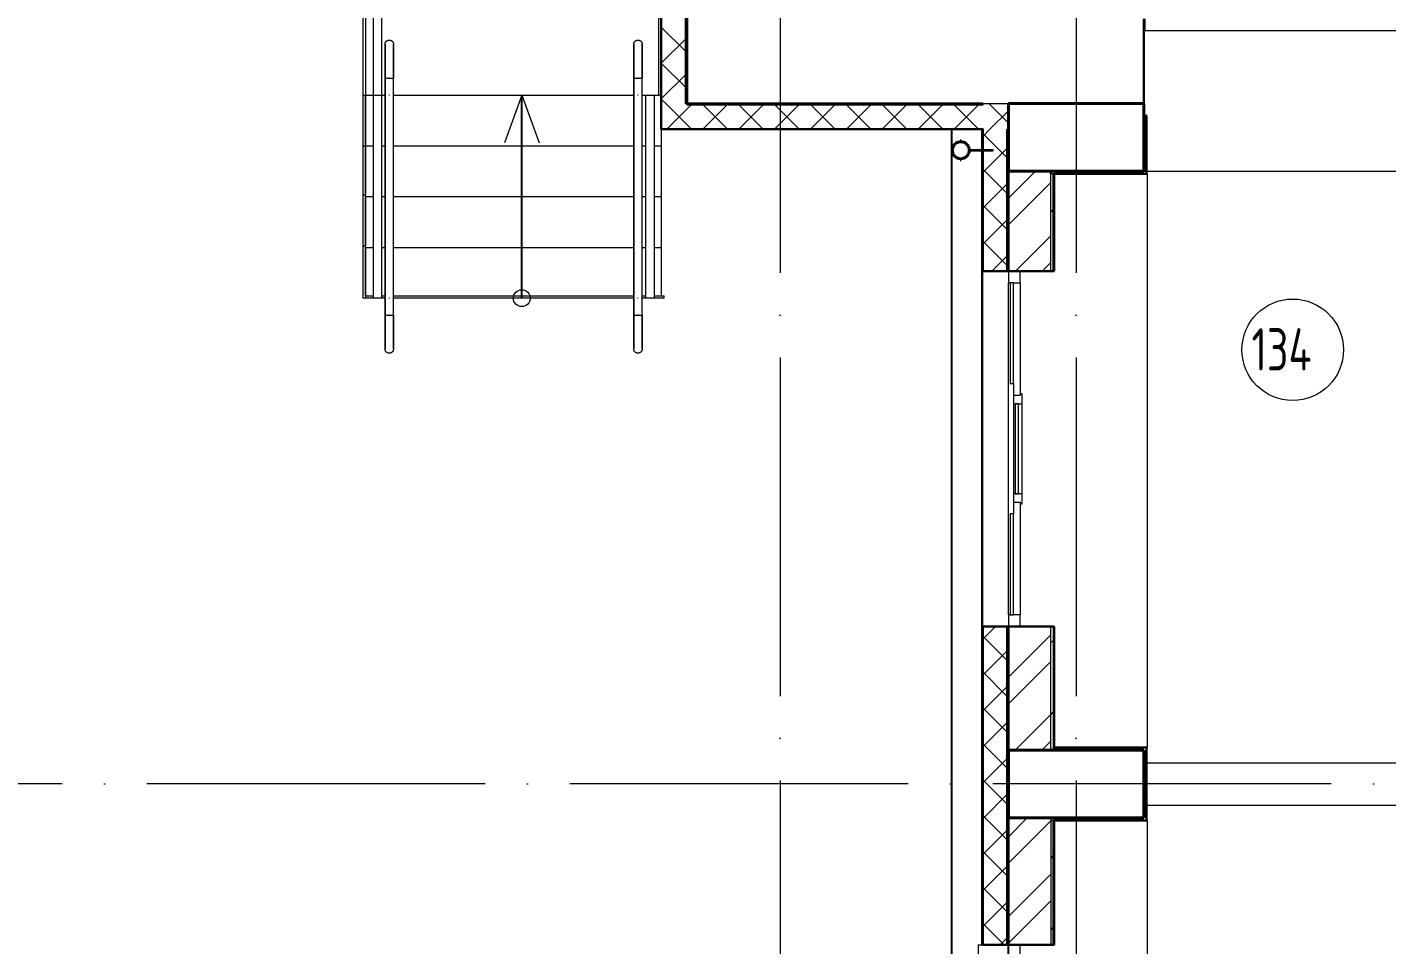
# Model space of a CAD drawing. Header units: millimetres. Extents: x -325553 to 627452, y -28539 to 738858.
# Drawn here: x -39959 to -31922, y 638947 to 644368 of the extents above; entities that cross this region are included whole.
import ezdxf

# ---------------------------------------------------------------- set-up
doc = ezdxf.new("R2010")
doc.units = ezdxf.units.MM
doc.linetypes.add('ADSK_Линия сетки', pattern=[25, 20, -2.5, 0, -2.5])
doc.linetypes.add('ADSK_Сверху', pattern=[450, 300, -150])
for name, color, linetype, lineweight in [('_ Окна', 7, 'Continuous', 9), ('Аннотация', 7, 'Continuous', 18), ('Лестницы', 252, 'Continuous', 9), ('Линии', 7, 'Continuous', 9), ('Марки помещений', 252, 'Continuous', 20), ('Несущие колонны', 252, 'Continuous', 18), ('Обобщенные модели', 252, 'Continuous', 18), ('Ограждение', 252, 'Continuous', 9), ('Окна', 252, 'Continuous', 9), ('Оси', 252, 'Continuous', 9), ('Стены внутренние', 7, 'Continuous', 18), ('Стены наружные', 7, 'Continuous', 18), ('Стены штриховка', 7, 'Continuous', 9)]:
    doc.layers.add(name, color=color, linetype=linetype, lineweight=lineweight)
doc.layers.add('Стены', color=194, linetype='Continuous')
doc.layers.add('Узлы', color=7, linetype='Continuous')
doc.styles.add('GOST Common_3', font='', dxfattribs={"height": 3.5})
doc.styles.get('GOST Common_3').set_extended_font_data('GOST 2.304 type A')

# ---------------------------------------------------------------- blocks, each defined once
blk = doc.blocks.new('1 этаж')
at = {"layer": 'Обобщенные модели', "lineweight": 9, "true_color": 0x636466}
h = blk.add_hatch(dxfattribs=at)
h.set_pattern_fill('FP_8', color=251, style=0, pattern_type=2)
h.set_pattern_definition([(45, (-32119.82, 96), (-106.066, 106.066), [])])
h.paths.add_polyline_path([(-33647.3, 10881.5), (-33624.9, 10882.4), (-33605.5, 10892.5), (-33592.3, 10910.6), (-33587.8, 10930.3), (-33593.5, 10952.9), (-33608.5, 10970.3), (-33628.3, 10979), (-33651.3, 10977.9), (-33670.3, 10967.7), (-33683.3, 10949.9), (-33687.8, 10930.3), (-33682.1, 10907.6), (-33667.1, 10890.3), (-33649.2, 10881.8)])
at = {"layer": '_ Окна', "color": 251, "lineweight": 18, "true_color": 0x636466}
for p, q in [((-33355.8, 10216.3), (-33355.8, 10146.3)), ((-33285.8, 10146.3), (-33285.8, 10216.3)), ((-33355.8, 10146.3), (-33345.8, 10146.3)), ((-33325.8, 10146.3), (-33285.8, 10146.3)), ((-33275.8, 9491.3), (-33285.8, 9491.3)), ((-33285.8, 9491.3), (-33285.8, 9481.3)), ((-33275.8, 9431.3), (-33275.8, 9491.3)), ((-33285.8, 9481.3), (-33325.8, 9481.3)), ((-33325.8, 9481.3), (-33325.8, 9431.3)), ((-33325.8, 9431.3), (-33275.8, 9431.3)), ((-33275.8, 8901.3), (-33325.8, 8901.3)), ((-33325.8, 8901.3), (-33325.8, 8851.3)), ((-33325.8, 8851.3), (-33285.8, 8851.3)), ((-33285.8, 8851.3), (-33285.8, 8841.3)), ((-33285.8, 8841.3), (-33275.8, 8841.3)), ((-33275.8, 8841.3), (-33275.8, 8901.3)), ((-33345.8, 8186.3), (-33355.8, 8186.3)), ((-33355.8, 8186.3), (-33355.8, 8116.3)), ((-33285.8, 8186.3), (-33325.8, 8186.3)), ((-33285.8, 8116.3), (-33285.8, 8186.3)), ((-33355.8, 6236.3), (-33355.8, 6166.3)), ((-33285.8, 6166.3), (-33285.8, 6236.3))]:
    blk.add_line(p, q, dxfattribs=at)
at = {"layer": '_ Окна', "color": 251, "true_color": 0x636466}
for p, q in [((-33325.8, 10146.3), (-33345.8, 10146.3)), ((-33345.8, 10146.3), (-33345.8, 9551.3)), ((-33325.8, 9551.3), (-33325.8, 10146.3)), ((-33345.8, 9551.3), (-33325.8, 9551.3)), ((-33295.8, 9431.3), (-33315.8, 9431.3)), ((-33315.8, 9431.3), (-33315.8, 8901.3)), ((-33295.8, 8901.3), (-33295.8, 9431.3)), ((-33315.8, 8901.3), (-33295.8, 8901.3)), ((-33325.8, 8781.3), (-33345.8, 8781.3)), ((-33345.8, 8781.3), (-33345.8, 8186.3)), ((-33325.8, 8186.3), (-33325.8, 8781.3)), ((-33345.8, 8186.3), (-33325.8, 8186.3))]:
    blk.add_line(p, q, dxfattribs=at)
at = {"layer": 'Аннотация', "color": 251, "lineweight": 20, "true_color": 0x636466}
for q in [(-36335.4, 10974.4), (-36130.2, 10974.4)]:
    blk.add_line((-36232.8, 11256.3), q, dxfattribs=at)
blk.add_circle((-36232.8, 10056.3), 50, dxfattribs=at)
at = {"layer": 'Лестницы', "color": 251, "true_color": 0x636466}
for p, q in [((-37155.8, 14739.3), (-37155.8, 11256.3)), ((-37155.8, 11256.3), (-37110.8, 11256.3)), ((-37155.8, 10956.3), (-37155.8, 11256.3)), ((-37155.8, 11256.3), (-37110.8, 11256.3)), ((-37060.3, 11256.3), (-37040.8, 11256.3)), ((-37060.3, 11256.3), (-37040.8, 11256.3)), ((-36990.8, 11256.3), (-35570.8, 11256.3)), ((-36990.8, 11256.3), (-35570.8, 11256.3)), ((-35520.8, 11256.3), (-35500.8, 11256.3)), ((-35520.8, 11256.3), (-35500.8, 11256.3)), ((-35450.8, 11256.3), (-35422.8, 11256.3)), ((-35450.8, 11256.3), (-35422.8, 11256.3)), ((-35405.8, 10956.3), (-35405.8, 11054.3)), ((-37155.8, 10656.3), (-37155.8, 10956.3)), ((-37155.8, 10956.3), (-37110.8, 10956.3)), ((-37155.8, 10956.3), (-37110.8, 10956.3)), ((-37060.8, 10956.3), (-37040.8, 10956.3)), ((-37060.8, 10956.3), (-37040.8, 10956.3)), ((-36990.8, 10956.3), (-35570.8, 10956.3)), ((-36990.8, 10956.3), (-35570.8, 10956.3)), ((-35520.8, 10956.3), (-35500.8, 10956.3)), ((-35520.8, 10956.3), (-35500.8, 10956.3)), ((-35450.8, 10956.3), (-35405.8, 10956.3)), ((-35450.8, 10956.3), (-35405.8, 10956.3)), ((-35405.8, 10656.3), (-35405.8, 10956.3)), ((-37155.8, 10356.3), (-37155.8, 10656.3)), ((-37155.8, 10656.3), (-37110.8, 10656.3)), ((-37155.8, 10656.3), (-37110.8, 10656.3)), ((-37060.8, 10656.3), (-37040.8, 10656.3)), ((-37060.8, 10656.3), (-37040.8, 10656.3)), ((-36990.8, 10656.3), (-35570.8, 10656.3)), ((-36990.8, 10656.3), (-35570.8, 10656.3)), ((-35520.8, 10656.3), (-35500.8, 10656.3)), ((-35520.8, 10656.3), (-35500.8, 10656.3)), ((-35450.8, 10656.3), (-35405.8, 10656.3)), ((-35450.8, 10656.3), (-35405.8, 10656.3)), ((-35405.8, 10356.3), (-35405.8, 10656.3)), ((-37155.8, 10069.3), (-37155.8, 10356.3)), ((-37155.8, 10356.3), (-37110.8, 10356.3)), ((-37155.8, 10356.3), (-37110.8, 10356.3)), ((-37060.8, 10356.3), (-37040.8, 10356.3)), ((-37060.8, 10356.3), (-37040.8, 10356.3)), ((-36990.8, 10356.3), (-35570.8, 10356.3)), ((-36990.8, 10356.3), (-35570.8, 10356.3)), ((-35520.8, 10356.3), (-35500.8, 10356.3)), ((-35520.8, 10356.3), (-35500.8, 10356.3)), ((-35450.8, 10356.3), (-35405.8, 10356.3)), ((-35450.8, 10356.3), (-35405.8, 10356.3)), ((-35405.8, 10069.3), (-35405.8, 10356.3))]:
    blk.add_line(p, q, dxfattribs=at)
at = {"layer": 'Линии', "color": 251, "linetype": 'ADSK_Сверху', "ltscale": 100, "true_color": 0x636466}
for p, q in [((-32555.8, 10806.3), (-30805.8, 10806.3)), ((-32555.8, 7311.3), (-30805.8, 7311.3)), ((-32555.8, 7061.3), (-30805.8, 7061.3))]:
    blk.add_line(p, q, dxfattribs=at)
at = {"layer": 'Марки помещений', "color": 251, "true_color": 0x636466}
blk.add_circle((-31675.7, 9751.3), 300, dxfattribs=at)
at = {"layer": 'Несущие колонны', "color": 251, "lineweight": 40, "true_color": 0x636466}
for p, q in [((-33355.8, 11206.3), (-32555.8, 11206.3)), ((-33355.8, 10806.3), (-33355.8, 11206.3)), ((-32555.8, 11206.3), (-33355.8, 11206.3)), ((-33355.8, 11206.3), (-33355.8, 10806.3)), ((-32555.8, 11206.3), (-32555.8, 10806.3)), ((-32555.8, 10806.3), (-32555.8, 11206.3)), ((-32555.8, 10806.3), (-33355.8, 10806.3)), ((-33105.8, 10806.3), (-32555.8, 10806.3)), ((-33355.8, 7386.3), (-32555.8, 7386.3)), ((-33355.8, 6986.3), (-33355.8, 7386.3)), ((-33355.8, 7386.3), (-33355.8, 6986.3)), ((-32555.8, 7386.3), (-33105.8, 7386.3)), ((-32555.8, 7386.3), (-32555.8, 6986.3)), ((-32555.8, 6986.3), (-32555.8, 7386.3)), ((-32555.8, 6986.3), (-33355.8, 6986.3)), ((-33105.8, 6986.3), (-32555.8, 6986.3))]:
    blk.add_line(p, q, dxfattribs=at)
at = {"layer": 'Несущие колонны', "color": 251, "true_color": 0x636466}
for p, q in [((-33355.8, 10806.3), (-33105.8, 10806.3)), ((-33105.8, 7386.3), (-33355.8, 7386.3)), ((-33355.8, 6986.3), (-33105.8, 6986.3))]:
    blk.add_line(p, q, dxfattribs=at)
at = {"layer": 'Обобщенные модели', "color": 251, "true_color": 0x636466}
for p, q in [((-33636.8, 10992.3), (-33638.8, 10992.3)), ((-33638.8, 10992.3), (-33638.8, 10982.3)), ((-33636.8, 10992.3), (-33638.8, 10992.3)), ((-33638.8, 10992.3), (-33638.8, 10982.3)), ((-33636.8, 10992.3), (-33638.8, 10992.3)), ((-33638.8, 10992.3), (-33638.8, 10982.3)), ((-33636.8, 10992.3), (-33638.8, 10992.3)), ((-33638.8, 10992.3), (-33638.8, 10982.3)), ((-33638.8, 10980.3), (-33638.8, 10982.3)), ((-33636.8, 10980.3), (-33638.8, 10980.3)), ((-33636.8, 10982.3), (-33636.8, 10992.3)), ((-33636.8, 10982.3), (-33636.8, 10992.3)), ((-33636.8, 10982.3), (-33636.8, 10992.3)), ((-33636.8, 10982.3), (-33636.8, 10992.3)), ((-33636.8, 10982.3), (-33636.8, 10980.3)), ((-33445.8, 10933.6), (-33585.8, 10933.6)), ((-33585.8, 10933.6), (-33585.8, 10931.1)), ((-33585.8, 10929.4), (-33585.8, 10927)), ((-33445.8, 10927), (-33445.8, 10933.6)), ((-33638.8, 10878.3), (-33638.8, 10880.3)), ((-33638.8, 10880.3), (-33636.8, 10880.3)), ((-33638.8, 10878.3), (-33638.8, 10868.3)), ((-33638.8, 10878.3), (-33638.8, 10868.3)), ((-33638.8, 10878.3), (-33638.8, 10868.3)), ((-33638.8, 10878.3), (-33638.8, 10868.3)), ((-33638.8, 10868.3), (-33636.8, 10868.3)), ((-33638.8, 10868.3), (-33636.8, 10868.3)), ((-33638.8, 10868.3), (-33636.8, 10868.3)), ((-33638.8, 10868.3), (-33636.8, 10868.3)), ((-33636.8, 10880.3), (-33636.8, 10878.3)), ((-33636.8, 10868.3), (-33636.8, 10878.3)), ((-33636.8, 10868.3), (-33636.8, 10878.3)), ((-33636.8, 10868.3), (-33636.8, 10878.3)), ((-33636.8, 10868.3), (-33636.8, 10878.3)), ((-33585.8, 10927), (-33445.8, 10927))]:
    blk.add_line(p, q, dxfattribs=at)
for radius, start, end in [(52, 0, 180), (52, 180, 0), (50, 0, 180), (50, 180, 0)]:
    blk.add_arc((-33637.8, 10930.3), radius, start, end, dxfattribs=at)
at = {"layer": 'Обобщенные модели', "color": 251, "lineweight": 40, "true_color": 0x636466}
for start, end in [(156.69406, 180), (180, 203.30594), (131.07679, 152.82848), (103.63116, 126.20078), (78.99639, 101.00361), (53.79922, 76.36884), (27.17152, 49.417), (0, 23.30594), (336.69406, 0), (207.17152, 228.92321), (233.79922, 256.36884), (258.99639, 281.00361), (284.39354, 306.20078), (310.583, 332.82848)]:
    blk.add_arc((-33637.8, 10930.3), 50, start, end, dxfattribs=at)
at = {"layer": 'Ограждение', "color": 251, "true_color": 0x636466}
for p, q in [((-37110.3, 14754.3), (-37110.3, 11256.3)), ((-37060.3, 11256.3), (-37060.3, 14754.3)), ((-37040.8, 11356.3), (-37040.8, 11262.2)), ((-37040.8, 11356.3), (-36990.8, 11356.3)), ((-37040.8, 11256.3), (-37040.8, 11356.3)), ((-37013.5, 11356.3), (-37018.1, 11356.3)), ((-37018.1, 11356.3), (-37015.8, 11356.3)), ((-37015.8, 11356.3), (-37013.5, 11356.3)), ((-36990.8, 11262.2), (-36990.8, 11356.3)), ((-36990.8, 11256.3), (-36990.8, 11356.3)), ((-35570.8, 11356.3), (-35570.8, 11262.2)), ((-35570.8, 11356.3), (-35520.8, 11356.3)), ((-35570.8, 11256.3), (-35570.8, 11356.3)), ((-35543.5, 11356.3), (-35548.1, 11356.3)), ((-35548.1, 11356.3), (-35545.8, 11356.3)), ((-35545.8, 11356.3), (-35543.5, 11356.3)), ((-35520.8, 11262.2), (-35520.8, 11356.3)), ((-35520.8, 11256.3), (-35520.8, 11356.3)), ((-37110.8, 11256.3), (-37060.8, 11256.3)), ((-37110.8, 11256.3), (-37110.8, 10056.3)), ((-37087.6, 11256.3), (-37083, 11256.3)), ((-37061.2, 11256.3), (-37060.3, 11256.3)), ((-37060.8, 11256.3), (-37060.8, 10056.3)), ((-37040.8, 11262.2), (-37040.8, 10062.2)), ((-37040.8, 10056.3), (-37040.8, 11256.3)), ((-36990.8, 10062.2), (-36990.8, 11262.2)), ((-36990.8, 10056.3), (-36990.8, 11256.3)), ((-35570.8, 11262.2), (-35570.8, 10062.2)), ((-35570.8, 10056.3), (-35570.8, 11256.3)), ((-35520.8, 10062.2), (-35520.8, 11262.2)), ((-35520.8, 10056.3), (-35520.8, 11256.3)), ((-35500.8, 11256.3), (-35450.8, 11256.3)), ((-35500.8, 11256.3), (-35500.8, 10056.3)), ((-35450.8, 11256.3), (-35450.8, 10056.3)), ((-32540.8, 10791.3), (-32535.8, 10791.3)), ((-32535.8, 10791.3), (-32535.8, 7401.3)), ((-37060.8, 10056.3), (-37110.8, 10056.3)), ((-37040.8, 10056.9), (-37040.8, 9956.3)), ((-37040.8, 9956.3), (-37040.8, 10056.3)), ((-36990.8, 9956.3), (-36990.8, 10056.9)), ((-36990.8, 9956.3), (-36990.8, 10056.3)), ((-35570.8, 10056.9), (-35570.8, 9956.3)), ((-35570.8, 9956.3), (-35570.8, 10056.3)), ((-35520.8, 9956.3), (-35520.8, 10056.9)), ((-35520.8, 9956.3), (-35520.8, 10056.3)), ((-35450.8, 10056.3), (-35500.8, 10056.3)), ((-37040.8, 9956.3), (-36990.8, 9956.3)), ((-37018.1, 9956.3), (-37013.5, 9956.3)), ((-37015.8, 9956.3), (-37018.1, 9956.3)), ((-37013.5, 9956.3), (-37015.8, 9956.3)), ((-35570.8, 9956.3), (-35520.8, 9956.3)), ((-35548.1, 9956.3), (-35543.5, 9956.3)), ((-35545.8, 9956.3), (-35548.1, 9956.3)), ((-35543.5, 9956.3), (-35545.8, 9956.3)), ((-32535.8, 7401.3), (-32540.8, 7401.3)), ((-32540.8, 6971.3), (-32535.8, 6971.3)), ((-32535.8, 6971.3), (-32535.8, 3371.3))]:
    blk.add_line(p, q, dxfattribs=at)
at = {"layer": 'Ограждение', "color": 251, "true_color": 0x636466, "flags": 128}
for points in [[(-37040.8, 11556.3), (-37040.8, 11557.3), (-37040.7, 11558.3), (-37040.6, 11559.3), (-37040.5, 11560.3), (-37040.3, 11561.2), (-37040.1, 11562.2), (-37039.8, 11563.2), (-37039.5, 11564.1), (-37039.2, 11565.1), (-37038.8, 11566), (-37038.4, 11566.9), (-37038, 11567.8), (-37037.5, 11568.7), (-37037, 11569.5), (-37036.4, 11570.4), (-37035.9, 11571.2), (-37035.2, 11572), (-37034.6, 11572.8), (-37033.9, 11573.5), (-37033.2, 11574.2), (-37032.5, 11574.9), (-37031.7, 11575.5), (-37030.9, 11576.2), (-37030.1, 11576.7), (-37029.3, 11577.3), (-37028.5, 11577.8), (-37027.6, 11578.3), (-37026.7, 11578.8), (-37025.8, 11579.2), (-37024.9, 11579.6), (-37023.9, 11579.9), (-37023, 11580.2), (-37022, 11580.5), (-37021, 11580.7), (-37020.1, 11580.9), (-37019.1, 11581.1), (-37018.1, 11581.2), (-37017.1, 11581.2), (-37016.1, 11581.3), (-37015.8, 11581.3)], [(-37015.8, 11581.3), (-37014.8, 11581.2), (-37013.8, 11581.2), (-37012.8, 11581.1), (-37011.8, 11580.9), (-37010.8, 11580.8), (-37009.9, 11580.6), (-37008.9, 11580.3), (-37007.9, 11580), (-37007, 11579.7), (-37006.1, 11579.3), (-37005.2, 11578.9), (-37004.3, 11578.4), (-37003.4, 11578), (-37002.5, 11577.5), (-37001.7, 11576.9), (-37000.9, 11576.3), (-37000.1, 11575.7), (-36999.3, 11575.1), (-36998.6, 11574.4), (-36997.9, 11573.7), (-36997.2, 11573), (-36996.5, 11572.2), (-36995.9, 11571.4), (-36995.3, 11570.6), (-36994.8, 11569.8), (-36994.2, 11568.9), (-36993.8, 11568.1), (-36993.3, 11567.2), (-36992.9, 11566.3), (-36992.5, 11565.3), (-36992.2, 11564.4), (-36991.9, 11563.4), (-36991.6, 11562.5), (-36991.4, 11561.5), (-36991.2, 11560.5), (-36991, 11559.5), (-36990.9, 11558.5), (-36990.8, 11557.5), (-36990.8, 11556.5), (-36990.8, 11556.3)], [(-35570.8, 11556.3), (-35570.8, 11557.3), (-35570.7, 11558.3), (-35570.6, 11559.3), (-35570.5, 11560.3), (-35570.3, 11561.2), (-35570.1, 11562.2), (-35569.8, 11563.2), (-35569.5, 11564.1), (-35569.2, 11565.1), (-35568.8, 11566), (-35568.4, 11566.9), (-35568, 11567.8), (-35567.5, 11568.7), (-35567, 11569.5), (-35566.4, 11570.4), (-35565.9, 11571.2), (-35565.2, 11572), (-35564.6, 11572.8), (-35563.9, 11573.5), (-35563.2, 11574.2), (-35562.5, 11574.9), (-35561.7, 11575.5), (-35560.9, 11576.2), (-35560.1, 11576.7), (-35559.3, 11577.3), (-35558.5, 11577.8), (-35557.6, 11578.3), (-35556.7, 11578.8), (-35555.8, 11579.2), (-35554.9, 11579.6), (-35553.9, 11579.9), (-35553, 11580.2), (-35552, 11580.5), (-35551, 11580.7), (-35550.1, 11580.9), (-35549.1, 11581.1), (-35548.1, 11581.2), (-35547.1, 11581.2), (-35546.1, 11581.3), (-35545.8, 11581.3)], [(-35545.8, 11581.3), (-35544.8, 11581.2), (-35543.8, 11581.2), (-35542.8, 11581.1), (-35541.8, 11580.9), (-35540.8, 11580.8), (-35539.9, 11580.6), (-35538.9, 11580.3), (-35537.9, 11580), (-35537, 11579.7), (-35536.1, 11579.3), (-35535.2, 11578.9), (-35534.3, 11578.4), (-35533.4, 11578), (-35532.5, 11577.5), (-35531.7, 11576.9), (-35530.9, 11576.3), (-35530.1, 11575.7), (-35529.3, 11575.1), (-35528.6, 11574.4), (-35527.9, 11573.7), (-35527.2, 11573), (-35526.5, 11572.2), (-35525.9, 11571.4), (-35525.3, 11570.6), (-35524.8, 11569.8), (-35524.2, 11568.9), (-35523.8, 11568.1), (-35523.3, 11567.2), (-35522.9, 11566.3), (-35522.5, 11565.3), (-35522.2, 11564.4), (-35521.9, 11563.4), (-35521.6, 11562.5), (-35521.4, 11561.5), (-35521.2, 11560.5), (-35521, 11559.5), (-35520.9, 11558.5), (-35520.8, 11557.5), (-35520.8, 11556.5), (-35520.8, 11556.3)], [(-37040.8, 11356.3), (-37040.8, 11364.3), (-37040.8, 11372.3), (-37040.8, 11380.2), (-37040.8, 11388.1), (-37040.8, 11396), (-37040.8, 11403.8), (-37040.8, 11411.5), (-37040.8, 11419.2), (-37040.8, 11426.7), (-37040.8, 11434.2), (-37040.8, 11441.5), (-37040.8, 11448.6), (-37040.8, 11455.6), (-37040.8, 11462.5), (-37040.8, 11469.2), (-37040.8, 11475.7), (-37040.8, 11482), (-37040.8, 11488.1), (-37040.8, 11494.1), (-37040.8, 11499.7), (-37040.8, 11505.2), (-37040.8, 11510.4), (-37040.8, 11515.4), (-37040.8, 11520.1), (-37040.8, 11524.6), (-37040.8, 11528.7), (-37040.8, 11532.7), (-37040.8, 11536.3), (-37040.8, 11539.6), (-37040.8, 11542.7), (-37040.8, 11545.4), (-37040.8, 11547.9), (-37040.8, 11550), (-37040.8, 11551.8), (-37040.8, 11553.4), (-37040.8, 11554.6), (-37040.8, 11555.4), (-37040.8, 11556), (-37040.8, 11556.3), (-37040.8, 11556.3)], [(-37040.8, 11556.3), (-37040.8, 11556.1), (-37040.8, 11555.6), (-37040.8, 11554.8), (-37040.8, 11553.7), (-37040.8, 11552.3), (-37040.8, 11550.5), (-37040.8, 11548.5), (-37040.8, 11546.1), (-37040.8, 11543.4), (-37040.8, 11540.5), (-37040.8, 11537.2), (-37040.8, 11533.7), (-37040.8, 11529.8), (-37040.8, 11525.7), (-37040.8, 11521.3), (-37040.8, 11516.7), (-37040.8, 11511.8), (-37040.8, 11506.6), (-37040.8, 11501.2), (-37040.8, 11495.6), (-37040.8, 11489.8), (-37040.8, 11483.7), (-37040.8, 11477.4), (-37040.8, 11471), (-37040.8, 11464.3), (-37040.8, 11457.5), (-37040.8, 11450.5), (-37040.8, 11443.4), (-37040.8, 11436.1), (-37040.8, 11428.7), (-37040.8, 11421.2), (-37040.8, 11413.6), (-37040.8, 11405.9), (-37040.8, 11398.1), (-37040.8, 11390.3), (-37040.8, 11382.4), (-37040.8, 11374.4), (-37040.8, 11366.4), (-37040.8, 11358.4), (-37040.8, 11356.3)], [(-36990.8, 11356.3), (-36990.8, 11364.3), (-36990.8, 11372.3), (-36990.8, 11380.2), (-36990.8, 11388.1), (-36990.8, 11396), (-36990.8, 11403.8), (-36990.8, 11411.5), (-36990.8, 11419.2), (-36990.8, 11426.7), (-36990.8, 11434.2), (-36990.8, 11441.5), (-36990.8, 11448.6), (-36990.8, 11455.6), (-36990.8, 11462.5), (-36990.8, 11469.2), (-36990.8, 11475.7), (-36990.8, 11482), (-36990.8, 11488.1), (-36990.8, 11494.1), (-36990.8, 11499.7), (-36990.8, 11505.2), (-36990.8, 11510.4), (-36990.8, 11515.4), (-36990.8, 11520.1), (-36990.8, 11524.6), (-36990.8, 11528.7), (-36990.8, 11532.7), (-36990.8, 11536.3), (-36990.8, 11539.6), (-36990.8, 11542.7), (-36990.8, 11545.4), (-36990.8, 11547.9), (-36990.8, 11550), (-36990.8, 11551.8), (-36990.8, 11553.4), (-36990.8, 11554.6), (-36990.8, 11555.4), (-36990.8, 11556), (-36990.8, 11556.3), (-36990.8, 11556.3)], [(-36990.8, 11556.3), (-36990.8, 11556.1), (-36990.8, 11555.6), (-36990.8, 11554.8), (-36990.8, 11553.7), (-36990.8, 11552.3), (-36990.8, 11550.5), (-36990.8, 11548.5), (-36990.8, 11546.1), (-36990.8, 11543.4), (-36990.8, 11540.5), (-36990.8, 11537.2), (-36990.8, 11533.7), (-36990.8, 11529.8), (-36990.8, 11525.7), (-36990.8, 11521.3), (-36990.8, 11516.7), (-36990.8, 11511.8), (-36990.8, 11506.6), (-36990.8, 11501.2), (-36990.8, 11495.6), (-36990.8, 11489.8), (-36990.8, 11483.7), (-36990.8, 11477.4), (-36990.8, 11471), (-36990.8, 11464.3), (-36990.8, 11457.5), (-36990.8, 11450.5), (-36990.8, 11443.4), (-36990.8, 11436.1), (-36990.8, 11428.7), (-36990.8, 11421.2), (-36990.8, 11413.6), (-36990.8, 11405.9), (-36990.8, 11398.1), (-36990.8, 11390.3), (-36990.8, 11382.4), (-36990.8, 11374.4), (-36990.8, 11366.4), (-36990.8, 11358.4), (-36990.8, 11356.3)], [(-35570.8, 11356.3), (-35570.8, 11364.3), (-35570.8, 11372.3), (-35570.8, 11380.2), (-35570.8, 11388.1), (-35570.8, 11396), (-35570.8, 11403.8), (-35570.8, 11411.5), (-35570.8, 11419.2), (-35570.8, 11426.7), (-35570.8, 11434.2), (-35570.8, 11441.5), (-35570.8, 11448.6), (-35570.8, 11455.6), (-35570.8, 11462.5), (-35570.8, 11469.2), (-35570.8, 11475.7), (-35570.8, 11482), (-35570.8, 11488.1), (-35570.8, 11494.1), (-35570.8, 11499.7), (-35570.8, 11505.2), (-35570.8, 11510.4), (-35570.8, 11515.4), (-35570.8, 11520.1), (-35570.8, 11524.6), (-35570.8, 11528.7), (-35570.8, 11532.7), (-35570.8, 11536.3), (-35570.8, 11539.6), (-35570.8, 11542.7), (-35570.8, 11545.4), (-35570.8, 11547.9), (-35570.8, 11550), (-35570.8, 11551.8), (-35570.8, 11553.4), (-35570.8, 11554.6), (-35570.8, 11555.4), (-35570.8, 11556), (-35570.8, 11556.3), (-35570.8, 11556.3)], [(-35570.8, 11556.3), (-35570.8, 11556.1), (-35570.8, 11555.6), (-35570.8, 11554.8), (-35570.8, 11553.7), (-35570.8, 11552.3), (-35570.8, 11550.5), (-35570.8, 11548.5), (-35570.8, 11546.1), (-35570.8, 11543.4), (-35570.8, 11540.5), (-35570.8, 11537.2), (-35570.8, 11533.7), (-35570.8, 11529.8), (-35570.8, 11525.7), (-35570.8, 11521.3), (-35570.8, 11516.7), (-35570.8, 11511.8), (-35570.8, 11506.6), (-35570.8, 11501.2), (-35570.8, 11495.6), (-35570.8, 11489.8), (-35570.8, 11483.7), (-35570.8, 11477.4), (-35570.8, 11471), (-35570.8, 11464.3), (-35570.8, 11457.5), (-35570.8, 11450.5), (-35570.8, 11443.4), (-35570.8, 11436.1), (-35570.8, 11428.7), (-35570.8, 11421.2), (-35570.8, 11413.6), (-35570.8, 11405.9), (-35570.8, 11398.1), (-35570.8, 11390.3), (-35570.8, 11382.4), (-35570.8, 11374.4), (-35570.8, 11366.4), (-35570.8, 11358.4), (-35570.8, 11356.3)], [(-35520.8, 11356.3), (-35520.8, 11364.3), (-35520.8, 11372.3), (-35520.8, 11380.2), (-35520.8, 11388.1), (-35520.8, 11396), (-35520.8, 11403.8), (-35520.8, 11411.5), (-35520.8, 11419.2), (-35520.8, 11426.7), (-35520.8, 11434.2), (-35520.8, 11441.5), (-35520.8, 11448.6), (-35520.8, 11455.6), (-35520.8, 11462.5), (-35520.8, 11469.2), (-35520.8, 11475.7), (-35520.8, 11482), (-35520.8, 11488.1), (-35520.8, 11494.1), (-35520.8, 11499.7), (-35520.8, 11505.2), (-35520.8, 11510.4), (-35520.8, 11515.4), (-35520.8, 11520.1), (-35520.8, 11524.6), (-35520.8, 11528.7), (-35520.8, 11532.7), (-35520.8, 11536.3), (-35520.8, 11539.6), (-35520.8, 11542.7), (-35520.8, 11545.4), (-35520.8, 11547.9), (-35520.8, 11550), (-35520.8, 11551.8), (-35520.8, 11553.4), (-35520.8, 11554.6), (-35520.8, 11555.4), (-35520.8, 11556), (-35520.8, 11556.3), (-35520.8, 11556.3)], [(-35520.8, 11556.3), (-35520.8, 11556.1), (-35520.8, 11555.6), (-35520.8, 11554.8), (-35520.8, 11553.7), (-35520.8, 11552.3), (-35520.8, 11550.5), (-35520.8, 11548.5), (-35520.8, 11546.1), (-35520.8, 11543.4), (-35520.8, 11540.5), (-35520.8, 11537.2), (-35520.8, 11533.7), (-35520.8, 11529.8), (-35520.8, 11525.7), (-35520.8, 11521.3), (-35520.8, 11516.7), (-35520.8, 11511.8), (-35520.8, 11506.6), (-35520.8, 11501.2), (-35520.8, 11495.6), (-35520.8, 11489.8), (-35520.8, 11483.7), (-35520.8, 11477.4), (-35520.8, 11471), (-35520.8, 11464.3), (-35520.8, 11457.5), (-35520.8, 11450.5), (-35520.8, 11443.4), (-35520.8, 11436.1), (-35520.8, 11428.7), (-35520.8, 11421.2), (-35520.8, 11413.6), (-35520.8, 11405.9), (-35520.8, 11398.1), (-35520.8, 11390.3), (-35520.8, 11382.4), (-35520.8, 11374.4), (-35520.8, 11366.4), (-35520.8, 11358.4), (-35520.8, 11356.3)], [(-37040.8, 9956.3), (-37040.8, 9948.3), (-37040.8, 9940.3), (-37040.8, 9932.3), (-37040.8, 9924.4), (-37040.8, 9916.5), (-37040.8, 9908.7), (-37040.8, 9901), (-37040.8, 9893.4), (-37040.8, 9885.8), (-37040.8, 9878.4), (-37040.8, 9871.1), (-37040.8, 9863.9), (-37040.8, 9856.9), (-37040.8, 9850), (-37040.8, 9843.3), (-37040.8, 9836.8), (-37040.8, 9830.5), (-37040.8, 9824.4), (-37040.8, 9818.5), (-37040.8, 9812.8), (-37040.8, 9807.3), (-37040.8, 9802.1), (-37040.8, 9797.1), (-37040.8, 9792.4), (-37040.8, 9788), (-37040.8, 9783.8), (-37040.8, 9779.9), (-37040.8, 9776.2), (-37040.8, 9772.9), (-37040.8, 9769.9), (-37040.8, 9767.1), (-37040.8, 9764.7), (-37040.8, 9762.5), (-37040.8, 9760.7), (-37040.8, 9759.2), (-37040.8, 9758), (-37040.8, 9757.1), (-37040.8, 9756.5), (-37040.8, 9756.3), (-37040.8, 9756.3)], [(-37040.8, 9756.3), (-37040.8, 9756.4), (-37040.8, 9756.9), (-37040.8, 9757.7), (-37040.8, 9758.8), (-37040.8, 9760.3), (-37040.8, 9762), (-37040.8, 9764.1), (-37040.8, 9766.4), (-37040.8, 9769.1), (-37040.8, 9772.1), (-37040.8, 9775.3), (-37040.8, 9778.9), (-37040.8, 9782.7), (-37040.8, 9786.8), (-37040.8, 9791.2), (-37040.8, 9795.8), (-37040.8, 9800.8), (-37040.8, 9805.9), (-37040.8, 9811.3), (-37040.8, 9816.9), (-37040.8, 9822.8), (-37040.8, 9828.8), (-37040.8, 9835.1), (-37040.8, 9841.6), (-37040.8, 9848.2), (-37040.8, 9855), (-37040.8, 9862), (-37040.8, 9869.1), (-37040.8, 9876.4), (-37040.8, 9883.8), (-37040.8, 9891.3), (-37040.8, 9898.9), (-37040.8, 9906.6), (-37040.8, 9914.4), (-37040.8, 9922.3), (-37040.8, 9930.2), (-37040.8, 9938.1), (-37040.8, 9946.1), (-37040.8, 9954.1), (-37040.8, 9956.3)], [(-36990.8, 9956.3), (-36990.8, 9948.3), (-36990.8, 9940.3), (-36990.8, 9932.3), (-36990.8, 9924.4), (-36990.8, 9916.5), (-36990.8, 9908.7), (-36990.8, 9901), (-36990.8, 9893.4), (-36990.8, 9885.8), (-36990.8, 9878.4), (-36990.8, 9871.1), (-36990.8, 9863.9), (-36990.8, 9856.9), (-36990.8, 9850), (-36990.8, 9843.3), (-36990.8, 9836.8), (-36990.8, 9830.5), (-36990.8, 9824.4), (-36990.8, 9818.5), (-36990.8, 9812.8), (-36990.8, 9807.3), (-36990.8, 9802.1), (-36990.8, 9797.1), (-36990.8, 9792.4), (-36990.8, 9788), (-36990.8, 9783.8), (-36990.8, 9779.9), (-36990.8, 9776.2), (-36990.8, 9772.9), (-36990.8, 9769.9), (-36990.8, 9767.1), (-36990.8, 9764.7), (-36990.8, 9762.5), (-36990.8, 9760.7), (-36990.8, 9759.2), (-36990.8, 9758), (-36990.8, 9757.1), (-36990.8, 9756.5), (-36990.8, 9756.3), (-36990.8, 9756.3)], [(-36990.8, 9756.3), (-36990.8, 9756.4), (-36990.8, 9756.9), (-36990.8, 9757.7), (-36990.8, 9758.8), (-36990.8, 9760.3), (-36990.8, 9762), (-36990.8, 9764.1), (-36990.8, 9766.4), (-36990.8, 9769.1), (-36990.8, 9772.1), (-36990.8, 9775.3), (-36990.8, 9778.9), (-36990.8, 9782.7), (-36990.8, 9786.8), (-36990.8, 9791.2), (-36990.8, 9795.8), (-36990.8, 9800.8), (-36990.8, 9805.9), (-36990.8, 9811.3), (-36990.8, 9816.9), (-36990.8, 9822.8), (-36990.8, 9828.8), (-36990.8, 9835.1), (-36990.8, 9841.6), (-36990.8, 9848.2), (-36990.8, 9855), (-36990.8, 9862), (-36990.8, 9869.1), (-36990.8, 9876.4), (-36990.8, 9883.8), (-36990.8, 9891.3), (-36990.8, 9898.9), (-36990.8, 9906.6), (-36990.8, 9914.4), (-36990.8, 9922.3), (-36990.8, 9930.2), (-36990.8, 9938.1), (-36990.8, 9946.1), (-36990.8, 9954.1), (-36990.8, 9956.3)], [(-35570.8, 9956.3), (-35570.8, 9948.3), (-35570.8, 9940.3), (-35570.8, 9932.3), (-35570.8, 9924.4), (-35570.8, 9916.5), (-35570.8, 9908.7), (-35570.8, 9901), (-35570.8, 9893.4), (-35570.8, 9885.8), (-35570.8, 9878.4), (-35570.8, 9871.1), (-35570.8, 9863.9), (-35570.8, 9856.9), (-35570.8, 9850), (-35570.8, 9843.3), (-35570.8, 9836.8), (-35570.8, 9830.5), (-35570.8, 9824.4), (-35570.8, 9818.5), (-35570.8, 9812.8), (-35570.8, 9807.3), (-35570.8, 9802.1), (-35570.8, 9797.1), (-35570.8, 9792.4), (-35570.8, 9788), (-35570.8, 9783.8), (-35570.8, 9779.9), (-35570.8, 9776.2), (-35570.8, 9772.9), (-35570.8, 9769.9), (-35570.8, 9767.1), (-35570.8, 9764.7), (-35570.8, 9762.5), (-35570.8, 9760.7), (-35570.8, 9759.2), (-35570.8, 9758), (-35570.8, 9757.1), (-35570.8, 9756.5), (-35570.8, 9756.3), (-35570.8, 9756.3)], [(-35570.8, 9756.3), (-35570.8, 9756.4), (-35570.8, 9756.9), (-35570.8, 9757.7), (-35570.8, 9758.8), (-35570.8, 9760.3), (-35570.8, 9762), (-35570.8, 9764.1), (-35570.8, 9766.4), (-35570.8, 9769.1), (-35570.8, 9772.1), (-35570.8, 9775.3), (-35570.8, 9778.9), (-35570.8, 9782.7), (-35570.8, 9786.8), (-35570.8, 9791.2), (-35570.8, 9795.8), (-35570.8, 9800.8), (-35570.8, 9805.9), (-35570.8, 9811.3), (-35570.8, 9816.9), (-35570.8, 9822.8), (-35570.8, 9828.8), (-35570.8, 9835.1), (-35570.8, 9841.6), (-35570.8, 9848.2), (-35570.8, 9855), (-35570.8, 9862), (-35570.8, 9869.1), (-35570.8, 9876.4), (-35570.8, 9883.8), (-35570.8, 9891.3), (-35570.8, 9898.9), (-35570.8, 9906.6), (-35570.8, 9914.4), (-35570.8, 9922.3), (-35570.8, 9930.2), (-35570.8, 9938.1), (-35570.8, 9946.1), (-35570.8, 9954.1), (-35570.8, 9956.3)], [(-35520.8, 9956.3), (-35520.8, 9948.3), (-35520.8, 9940.3), (-35520.8, 9932.3), (-35520.8, 9924.4), (-35520.8, 9916.5), (-35520.8, 9908.7), (-35520.8, 9901), (-35520.8, 9893.4), (-35520.8, 9885.8), (-35520.8, 9878.4), (-35520.8, 9871.1), (-35520.8, 9863.9), (-35520.8, 9856.9), (-35520.8, 9850), (-35520.8, 9843.3), (-35520.8, 9836.8), (-35520.8, 9830.5), (-35520.8, 9824.4), (-35520.8, 9818.5), (-35520.8, 9812.8), (-35520.8, 9807.3), (-35520.8, 9802.1), (-35520.8, 9797.1), (-35520.8, 9792.4), (-35520.8, 9788), (-35520.8, 9783.8), (-35520.8, 9779.9), (-35520.8, 9776.2), (-35520.8, 9772.9), (-35520.8, 9769.9), (-35520.8, 9767.1), (-35520.8, 9764.7), (-35520.8, 9762.5), (-35520.8, 9760.7), (-35520.8, 9759.2), (-35520.8, 9758), (-35520.8, 9757.1), (-35520.8, 9756.5), (-35520.8, 9756.3), (-35520.8, 9756.3)], [(-35520.8, 9756.3), (-35520.8, 9756.4), (-35520.8, 9756.9), (-35520.8, 9757.7), (-35520.8, 9758.8), (-35520.8, 9760.3), (-35520.8, 9762), (-35520.8, 9764.1), (-35520.8, 9766.4), (-35520.8, 9769.1), (-35520.8, 9772.1), (-35520.8, 9775.3), (-35520.8, 9778.9), (-35520.8, 9782.7), (-35520.8, 9786.8), (-35520.8, 9791.2), (-35520.8, 9795.8), (-35520.8, 9800.8), (-35520.8, 9805.9), (-35520.8, 9811.3), (-35520.8, 9816.9), (-35520.8, 9822.8), (-35520.8, 9828.8), (-35520.8, 9835.1), (-35520.8, 9841.6), (-35520.8, 9848.2), (-35520.8, 9855), (-35520.8, 9862), (-35520.8, 9869.1), (-35520.8, 9876.4), (-35520.8, 9883.8), (-35520.8, 9891.3), (-35520.8, 9898.9), (-35520.8, 9906.6), (-35520.8, 9914.4), (-35520.8, 9922.3), (-35520.8, 9930.2), (-35520.8, 9938.1), (-35520.8, 9946.1), (-35520.8, 9954.1), (-35520.8, 9956.3)], [(-37015.8, 9731.3), (-37016.8, 9731.3), (-37017.8, 9731.3), (-37018.8, 9731.4), (-37019.8, 9731.6), (-37020.8, 9731.8), (-37021.7, 9732), (-37022.7, 9732.2), (-37023.7, 9732.5), (-37024.6, 9732.9), (-37025.5, 9733.2), (-37026.5, 9733.7), (-37027.3, 9734.1), (-37028.2, 9734.6), (-37029.1, 9735.1), (-37029.9, 9735.6), (-37030.7, 9736.2), (-37031.5, 9736.8), (-37032.3, 9737.5), (-37033, 9738.1), (-37033.7, 9738.9), (-37034.4, 9739.6), (-37035.1, 9740.3), (-37035.7, 9741.1), (-37036.3, 9741.9), (-37036.8, 9742.8), (-37037.4, 9743.6), (-37037.9, 9744.5), (-37038.3, 9745.4), (-37038.7, 9746.3), (-37039.1, 9747.2), (-37039.4, 9748.1), (-37039.8, 9749.1), (-37040, 9750.1), (-37040.2, 9751), (-37040.4, 9752), (-37040.6, 9753), (-37040.7, 9754), (-37040.8, 9755), (-37040.8, 9756), (-37040.8, 9756.3)], [(-36990.8, 9756.3), (-36990.8, 9755.3), (-36990.9, 9754.3), (-36991, 9753.3), (-36991.1, 9752.3), (-36991.3, 9751.3), (-36991.5, 9750.3), (-36991.8, 9749.4), (-36992.1, 9748.4), (-36992.4, 9747.5), (-36992.8, 9746.5), (-36993.2, 9745.6), (-36993.6, 9744.7), (-36994.1, 9743.8), (-36994.6, 9743), (-36995.2, 9742.2), (-36995.7, 9741.3), (-36996.4, 9740.5), (-36997, 9739.8), (-36997.7, 9739), (-36998.4, 9738.3), (-36999.1, 9737.7), (-36999.9, 9737), (-37000.7, 9736.4), (-37001.5, 9735.8), (-37002.3, 9735.2), (-37003.1, 9734.7), (-37004, 9734.2), (-37004.9, 9733.8), (-37005.8, 9733.3), (-37006.7, 9733), (-37007.7, 9732.6), (-37008.6, 9732.3), (-37009.6, 9732.1), (-37010.6, 9731.8), (-37011.6, 9731.6), (-37012.5, 9731.5), (-37013.5, 9731.4), (-37014.5, 9731.3), (-37015.5, 9731.3), (-37015.8, 9731.3)], [(-35545.8, 9731.3), (-35546.8, 9731.3), (-35547.8, 9731.3), (-35548.8, 9731.4), (-35549.8, 9731.6), (-35550.8, 9731.8), (-35551.7, 9732), (-35552.7, 9732.2), (-35553.7, 9732.5), (-35554.6, 9732.9), (-35555.5, 9733.2), (-35556.5, 9733.7), (-35557.3, 9734.1), (-35558.2, 9734.6), (-35559.1, 9735.1), (-35559.9, 9735.6), (-35560.7, 9736.2), (-35561.5, 9736.8), (-35562.3, 9737.5), (-35563, 9738.1), (-35563.7, 9738.9), (-35564.4, 9739.6), (-35565.1, 9740.3), (-35565.7, 9741.1), (-35566.3, 9741.9), (-35566.8, 9742.8), (-35567.4, 9743.6), (-35567.9, 9744.5), (-35568.3, 9745.4), (-35568.7, 9746.3), (-35569.1, 9747.2), (-35569.4, 9748.1), (-35569.8, 9749.1), (-35570, 9750.1), (-35570.2, 9751), (-35570.4, 9752), (-35570.6, 9753), (-35570.7, 9754), (-35570.8, 9755), (-35570.8, 9756), (-35570.8, 9756.3)], [(-35520.8, 9756.3), (-35520.8, 9755.3), (-35520.9, 9754.3), (-35521, 9753.3), (-35521.1, 9752.3), (-35521.3, 9751.3), (-35521.5, 9750.3), (-35521.8, 9749.4), (-35522.1, 9748.4), (-35522.4, 9747.5), (-35522.8, 9746.5), (-35523.2, 9745.6), (-35523.6, 9744.7), (-35524.1, 9743.8), (-35524.6, 9743), (-35525.2, 9742.2), (-35525.7, 9741.3), (-35526.4, 9740.5), (-35527, 9739.8), (-35527.7, 9739), (-35528.4, 9738.3), (-35529.1, 9737.7), (-35529.9, 9737), (-35530.7, 9736.4), (-35531.5, 9735.8), (-35532.3, 9735.2), (-35533.1, 9734.7), (-35534, 9734.2), (-35534.9, 9733.8), (-35535.8, 9733.3), (-35536.7, 9733), (-35537.7, 9732.6), (-35538.6, 9732.3), (-35539.6, 9732.1), (-35540.6, 9731.8), (-35541.6, 9731.6), (-35542.5, 9731.5), (-35543.5, 9731.4), (-35544.5, 9731.3), (-35545.5, 9731.3), (-35545.8, 9731.3)]]:
    blk.add_lwpolyline(points, dxfattribs=at)
at = {"layer": 'Ограждение', "color": 251, "true_color": 0x636466}
for points in [[(-37013.7, 11256.3), (-37014.4, 11256.3), (-37015.8, 11256.3), (-37017.2, 11256.3), (-37017.9, 11256.3)], [(-35543.7, 11256.3), (-35544.4, 11256.3), (-35545.8, 11256.3), (-35547.2, 11256.3), (-35547.9, 11256.3)], [(-37013.7, 10056.3), (-37014.4, 10056.3), (-37015.8, 10056.3), (-37017.2, 10056.3), (-37017.9, 10056.3)], [(-35543.7, 10056.3), (-35544.4, 10056.3), (-35545.8, 10056.3), (-35547.2, 10056.3), (-35547.9, 10056.3)]]:
    blk.add_open_spline(points, degree=3, dxfattribs=at)
at = {"layer": 'Окна', "color": 251, "true_color": 0x636466}
for p, q in [((-33355.8, 8186.3), (-33355.8, 10146.3)), ((-33285.8, 10146.3), (-33285.8, 9491.3)), ((-33325.8, 9551.3), (-33325.8, 9481.3)), ((-33325.8, 9431.3), (-33325.8, 8901.3)), ((-33275.8, 8901.3), (-33275.8, 9431.3)), ((-33325.8, 8851.3), (-33325.8, 8781.3)), ((-33285.8, 8841.3), (-33285.8, 8186.3)), ((-33535.8, 6236.3), (-33505.8, 6236.3)), ((-33535.8, 6236.3), (-33535.8, 4136.3)), ((-33356.8, 4136.3), (-33356.8, 6236.3))]:
    blk.add_line(p, q, dxfattribs=at)
at = {"layer": 'Оси', "color": 251, "linetype": 'ADSK_Линия сетки', "ltscale": 100, "true_color": 0x636466}
for p, q in [((-34705.8, 32206.9), (-34705.8, -33769.9)), ((-32955.8, 32206.9), (-32955.8, -33769.9)), ((-26448.4, 7186.3), (-72528.1, 7186.3))]:
    blk.add_line(p, q, dxfattribs=at)
at = {"layer": 'Стены', "color": 251, "true_color": 0x636466}
for p, q in [((-33690.8, -4641.7), (-33690.8, 11054.3)), ((-33510.8, 10933.1), (-33510.8, 11054.3)), ((-33510.8, 6236.3), (-33510.8, 10927.4))]:
    blk.add_line(p, q, dxfattribs=at)
at = {"layer": 'Стены внутренние', "color": 251, "lineweight": 30, "true_color": 0x636466}
for p, q in [((-35407.8, 12766.3), (-35407.8, 11054.3)), ((-35255.8, 12766.3), (-35255.8, 11206.3)), ((-32555.8, 11206.3), (-32555.8, 11706.3)), ((-35255.8, 11206.3), (-33507.8, 11206.3)), ((-33355.8, 11206.3), (-32555.8, 11206.3)), ((-33355.8, 11054.3), (-33355.8, 11206.3)), ((-35407.8, 11054.3), (-33507.8, 11054.3)), ((-33507.8, 11054.3), (-33507.8, 10932.9)), ((-33507.8, 10927.4), (-33507.8, 10216.3)), ((-33507.8, 10216.3), (-33365.8, 10216.3)), ((-33507.8, 8116.3), (-33507.8, 6236.3)), ((-33365.8, 8116.3), (-33507.8, 8116.3)), ((-33507.8, 6236.3), (-33365.8, 6236.3))]:
    blk.add_line(p, q, dxfattribs=at)
at = {"layer": 'Стены внутренние', "color": 251, "linetype": 'Continuous', "lineweight": 9, "true_color": 0x636466}
for p, q in [((-35265.8, 11515.1), (-35405.8, 11655.1)), ((-35405.8, 11447.1), (-35265.8, 11587.1)), ((-35265.8, 11303), (-35405.8, 11443)), ((-35405.8, 11375.4), (-35407.8, 11371.9)), ((-35405.8, 11235), (-35265.8, 11375)), ((-35381.2, 11206.3), (-35405.8, 11230.9)), ((-35231.2, 11056.3), (-35381.2, 11206.3)), ((-35372.4, 11056.3), (-35232.4, 11196.3)), ((-35160.3, 11056.3), (-35020.3, 11196.3)), ((-35019.1, 11056.3), (-35159.1, 11196.3)), ((-34948.1, 11056.3), (-34808.1, 11196.3)), ((-34806.9, 11056.3), (-34946.9, 11196.3)), ((-34736, 11056.3), (-34596, 11196.3)), ((-34594.8, 11056.3), (-34734.8, 11196.3)), ((-34523.9, 11056.3), (-34383.9, 11196.3)), ((-34382.7, 11056.3), (-34522.7, 11196.3)), ((-34311.7, 11056.3), (-34171.7, 11196.3)), ((-34170.5, 11056.3), (-34310.5, 11196.3)), ((-34099.6, 11056.3), (-33959.6, 11196.3)), ((-33958.4, 11056.3), (-34098.4, 11196.3)), ((-33887.5, 11056.3), (-33747.5, 11196.3)), ((-33746.3, 11056.3), (-33886.3, 11196.3)), ((-33675.3, 11056.3), (-33535.3, 11196.3)), ((-33534.2, 11056.3), (-33674.2, 11196.3)), ((-33355.8, 11090.1), (-33472, 11206.3)), ((-33463.2, 11056.3), (-33355.8, 11163.7)), ((-34862.6, 11054.3), (-34863.8, 11056.3)), ((-34651.5, 11056.3), (-34652.6, 11054.3)), ((-33806.8, 11054.3), (-33807.9, 11056.3)), ((-33505.8, 11013.7), (-33463.2, 11056.3)), ((-33365.8, 10887.9), (-33505.8, 11027.9)), ((-33505.8, 10801.5), (-33365.8, 10941.5)), ((-33365.8, 10675.8), (-33505.8, 10815.8)), ((-33505.8, 10589.4), (-33365.8, 10729.4)), ((-33505.8, 10532.9), (-33507.8, 10536.4)), ((-33365.8, 10463.7), (-33505.8, 10603.7)), ((-33505.8, 10377.3), (-33365.8, 10517.3)), ((-33365.8, 10251.5), (-33505.8, 10391.5)), ((-33452.7, 10218.3), (-33365.8, 10305.2)), ((-33505.8, 8094.5), (-33506.5, 8095.7)), ((-33505.8, 8043.8), (-33435.4, 8114.3)), ((-33365.8, 7918.1), (-33505.8, 8058.1)), ((-33505.8, 7831.7), (-33365.8, 7971.7)), ((-33365.8, 7705.9), (-33505.8, 7845.9)), ((-33505.8, 7619.6), (-33365.8, 7759.6)), ((-33365.8, 7493.8), (-33505.8, 7633.8)), ((-33505.8, 7407.4), (-33365.8, 7547.4)), ((-33365.8, 7281.7), (-33505.8, 7421.7)), ((-33505.8, 7195.3), (-33365.8, 7335.3)), ((-33365.8, 7069.5), (-33505.8, 7209.5)), ((-33505.8, 6983.2), (-33365.8, 7123.2)), ((-33365.8, 6857.4), (-33505.8, 6997.4)), ((-33505.8, 6771), (-33365.8, 6911)), ((-33365.8, 6645.3), (-33505.8, 6785.3)), ((-33505.8, 6558.9), (-33365.8, 6698.9)), ((-33365.8, 6433.1), (-33505.8, 6573.1)), ((-33505.8, 6346.8), (-33365.8, 6486.8)), ((-33383.1, 6238.3), (-33505.8, 6361)), ((-33402.2, 6238.3), (-33365.8, 6274.6)), ((-33444.4, 6238.3), (-33444.5, 6238.1))]:
    blk.add_line(p, q, dxfattribs=at)
at = {"layer": 'Стены внутренние', "color": 251, "true_color": 0x636466}
for p, q in [((-33507.8, 11206.3), (-33355.8, 11206.3)), ((-33507.8, 8116.3), (-33507.8, 10216.3))]:
    blk.add_line(p, q, dxfattribs=at)
at = {"layer": 'Стены наружные', "color": 251, "true_color": 0x636466}
for p, q in [((-37155.8, 14739.3), (-37155.8, 10666.3)), ((-37170.8, 10056.3), (-37170.8, 12881.2)), ((-35422.8, 11256.3), (-35422.8, 12756.3)), ((-32548.3, 11636.3), (-32548.3, 11706.3)), ((-30813.3, 11636.3), (-32548.3, 11636.3)), ((-37170.8, 11256.3), (-37155.8, 11256.3)), ((-35407.8, 11256.3), (-35422.8, 11256.3)), ((-37170.8, 10956.3), (-37155.8, 10956.3)), ((-33105.8, 10806.3), (-33355.8, 10806.3)), ((-37170.8, 10666.3), (-37155.8, 10666.3)), ((-37155.8, 10656.3), (-37155.8, 10366.3)), ((-37170.8, 10366.3), (-37155.8, 10366.3)), ((-37155.8, 10356.3), (-37155.8, 10056.3)), ((-37110.8, 10056.3), (-37170.8, 10056.3)), ((-37155.8, 10069.3), (-37110.8, 10069.3)), ((-37060.8, 10069.3), (-37040.8, 10069.3)), ((-37040.8, 10056.3), (-37060.8, 10056.3)), ((-36990.8, 10069.3), (-35570.8, 10069.3)), ((-35570.8, 10056.3), (-36990.8, 10056.3)), ((-35520.8, 10069.3), (-35500.8, 10069.3)), ((-35500.8, 10056.3), (-35520.8, 10056.3)), ((-35450.8, 10069.3), (-35390.8, 10069.3)), ((-35390.8, 10056.3), (-35450.8, 10056.3)), ((-35390.8, 10056.3), (-35390.8, 10069.3)), ((-33355.8, 7386.3), (-33105.8, 7386.3)), ((-33105.8, 6986.3), (-33355.8, 6986.3))]:
    blk.add_line(p, q, dxfattribs=at)
at = {"layer": 'Стены наружные', "color": 251, "linetype": 'Continuous', "lineweight": 9, "true_color": 0x636466}
for p, q in [((-35255.8, 11596), (-35265.8, 11596)), ((-35255.8, 11496), (-35265.8, 11496)), ((-35255.8, 11396), (-35265.8, 11396)), ((-35255.8, 11296), (-35265.8, 11296)), ((-32555.8, 11115.2), (-32540.8, 11130.2)), ((-33355.8, 10996), (-33365.8, 10996)), ((-33355.8, 10896), (-33365.8, 10896)), ((-33355.8, 10796), (-33365.8, 10796)), ((-33355.8, 10646.6), (-33196.1, 10806.3)), ((-32879.7, 10791.3), (-32864.7, 10806.3)), ((-33355.8, 10696), (-33365.8, 10696)), ((-33355.8, 10489.5), (-33105.8, 10739.5)), ((-33090.8, 10721.6), (-33085.8, 10726.6)), ((-33090.8, 10650.9), (-33085.8, 10655.9)), ((-33355.8, 10596), (-33365.8, 10596)), ((-33105.8, 10565.2), (-33090.8, 10580.2)), ((-33090.8, 10580.2), (-33085.8, 10585.2)), ((-33355.8, 10496), (-33365.8, 10496)), ((-33090.8, 10509.4), (-33085.8, 10514.4)), ((-33355.8, 10396), (-33365.8, 10396)), ((-33314.7, 10216.3), (-33105.8, 10425.1)), ((-33090.8, 10438.7), (-33085.8, 10443.7)), ((-33090.8, 10368), (-33085.8, 10373)), ((-33355.8, 10296), (-33365.8, 10296)), ((-33090.8, 10297.3), (-33085.8, 10302.3)), ((-33157.5, 10216.3), (-33105.8, 10268)), ((-33090.8, 10226.6), (-33085.8, 10231.6)), ((-33355.8, 8096), (-33365.8, 8096)), ((-33355.8, 7817.8), (-33105.8, 8067.8)), ((-33090.8, 8105.3), (-33085.8, 8110.3)), ((-33090.8, 8034.6), (-33085.8, 8039.6)), ((-33355.8, 7996), (-33365.8, 7996)), ((-33105.8, 8019.6), (-33090.8, 8034.6)), ((-33090.8, 7963.9), (-33085.8, 7968.9)), ((-33355.8, 7896), (-33365.8, 7896)), ((-33355.8, 7660.7), (-33105.8, 7910.7)), ((-33090.8, 7893.1), (-33085.8, 7898.1)), ((-33355.8, 7796), (-33365.8, 7796)), ((-33090.8, 7822.4), (-33085.8, 7827.4)), ((-33090.8, 7751.7), (-33085.8, 7756.7)), ((-33355.8, 7696), (-33365.8, 7696)), ((-33090.8, 7681), (-33085.8, 7686)), ((-33355.8, 7596), (-33365.8, 7596)), ((-33315.9, 7386.3), (-33105.8, 7596.4)), ((-33105.8, 7595.3), (-33090.8, 7610.3)), ((-33090.8, 7610.3), (-33085.8, 7615.3)), ((-33355.8, 7496), (-33365.8, 7496)), ((-33090.8, 7539.6), (-33085.8, 7544.6)), ((-33090.8, 7468.9), (-33085.8, 7473.9)), ((-33355.8, 7396), (-33365.8, 7396)), ((-33158.7, 7386.3), (-33105.8, 7439.2)), ((-33087.7, 7401.3), (-33085.8, 7403.2)), ((-32890.6, 7386.3), (-32875.6, 7401.3)), ((-33355.8, 7296), (-33365.8, 7296)), ((-32555.8, 7296.8), (-32540.8, 7311.8)), ((-33355.8, 7196), (-33365.8, 7196)), ((-33355.8, 7096), (-33365.8, 7096)), ((-33355.8, 6996), (-33365.8, 6996)), ((-33355.8, 6874.9), (-33244.4, 6986.3)), ((-33355.8, 6717.7), (-33105.8, 6967.7)), ((-32881.3, 6971.3), (-32866.3, 6986.3)), ((-33355.8, 6896), (-33365.8, 6896)), ((-33090.8, 6903.2), (-33085.8, 6908.2)), ((-33090.8, 6832.5), (-33085.8, 6837.5)), ((-33355.8, 6796), (-33365.8, 6796)), ((-33105.8, 6746.8), (-33090.8, 6761.8)), ((-33090.8, 6761.8), (-33085.8, 6766.8)), ((-33355.8, 6696), (-33365.8, 6696)), ((-33090.8, 6691.1), (-33085.8, 6696.1)), ((-33355.8, 6596), (-33365.8, 6596)), ((-33355.8, 6403.4), (-33105.8, 6653.4)), ((-33090.8, 6620.4), (-33085.8, 6625.4)), ((-33090.8, 6549.6), (-33085.8, 6554.6)), ((-33355.8, 6496), (-33365.8, 6496)), ((-33355.8, 6246.3), (-33105.8, 6496.3)), ((-33090.8, 6478.9), (-33085.8, 6483.9)), ((-33355.8, 6396), (-33365.8, 6396)), ((-33090.8, 6408.2), (-33085.8, 6413.2)), ((-33355.8, 6296), (-33365.8, 6296)), ((-33105.8, 6322.5), (-33090.8, 6337.5)), ((-33090.8, 6337.5), (-33085.8, 6342.5)), ((-33090.8, 6266.8), (-33085.8, 6271.8))]:
    blk.add_line(p, q, dxfattribs=at)
at = {"layer": 'Стены наружные', "color": 251, "lineweight": 30, "true_color": 0x636466}
for p, q in [((-32555.8, 11136.3), (-32555.8, 10806.3)), ((-32540.8, 11136.3), (-32555.8, 11136.3)), ((-32540.8, 10791.3), (-32540.8, 11136.3)), ((-33355.8, 10216.3), (-33355.8, 11054.3)), ((-33105.8, 10791.3), (-33105.8, 10806.3)), ((-32555.8, 10806.3), (-33105.8, 10806.3)), ((-33085.8, 10791.3), (-32540.8, 10791.3)), ((-33085.8, 10216.3), (-33085.8, 10791.3)), ((-33365.8, 10216.3), (-33085.8, 10216.3)), ((-33085.8, 8116.3), (-33365.8, 8116.3)), ((-33355.8, 6236.3), (-33355.8, 8116.3)), ((-33085.8, 7401.3), (-33085.8, 8116.3)), ((-33090.8, 7401.3), (-32540.8, 7401.3)), ((-32540.8, 6971.3), (-32540.8, 7401.3)), ((-33105.8, 7386.3), (-32555.8, 7386.3)), ((-32555.8, 7386.3), (-32555.8, 6986.3)), ((-32555.8, 6986.3), (-33105.8, 6986.3)), ((-33085.8, 6971.3), (-32540.8, 6971.3)), ((-33085.8, 6236.3), (-33085.8, 6971.3)), ((-33365.8, 6236.3), (-33085.8, 6236.3))]:
    blk.add_line(p, q, dxfattribs=at)
at = {"layer": 'Стены штриховка', "color": 251, "true_color": 0x636466}
for p, q in [((-35405.8, 12764.3), (-35405.8, 11054.3)), ((-35265.8, 11206.3), (-35265.8, 12766.3)), ((-35265.8, 11206.3), (-35255.8, 11206.3)), ((-35255.8, 11196.3), (-35255.8, 11206.3)), ((-33507.8, 11196.3), (-35255.8, 11196.3)), ((-33507.8, 11206.3), (-33507.8, 11196.3)), ((-33505.8, 11056.3), (-35407.8, 11056.3)), ((-33505.8, 10932.9), (-33505.8, 11056.3)), ((-33365.8, 10216.3), (-33365.8, 11054.3)), ((-33365.8, 11054.3), (-33355.8, 11054.3)), ((-33505.8, 10218.3), (-33505.8, 10927.4)), ((-33105.8, 10216.3), (-33105.8, 10791.3)), ((-33085.8, 10791.3), (-33105.8, 10791.3)), ((-33090.8, 10216.3), (-33090.8, 10791.3)), ((-33365.8, 10218.3), (-33505.8, 10218.3)), ((-33505.8, 6238.3), (-33505.8, 8114.3)), ((-33505.8, 8114.3), (-33365.8, 8114.3)), ((-33365.8, 6236.3), (-33365.8, 8116.3)), ((-33105.8, 7386.3), (-33105.8, 8116.3)), ((-33090.8, 8116.3), (-33090.8, 7386.3)), ((-33105.8, 6986.3), (-33105.8, 6236.3)), ((-33085.8, 6971.3), (-33105.8, 6971.3)), ((-33090.8, 6236.3), (-33090.8, 6971.3)), ((-33365.8, 6238.3), (-33505.8, 6238.3))]:
    blk.add_line(p, q, dxfattribs=at)
at = {"layer": 'Узлы', "color": 251, "true_color": 0x636466}
blk.add_line((-36232.8, 10056.3), (-36232.8, 11256.3), dxfattribs=at)
at = {"layer": 'Марки помещений', "color": 251, "true_color": 0x636466, "style": 'GOST Common_3', "width": 0.9}
blk.add_text('134', height=250, dxfattribs=at).set_placement((-31919.1, 9629))

msp = doc.modelspace()

# ---------------------------------------------------------------- block references
msp.add_blockref('1 этаж', (-802.7, 632710.4))

doc.saveas('drawing.dxf')
